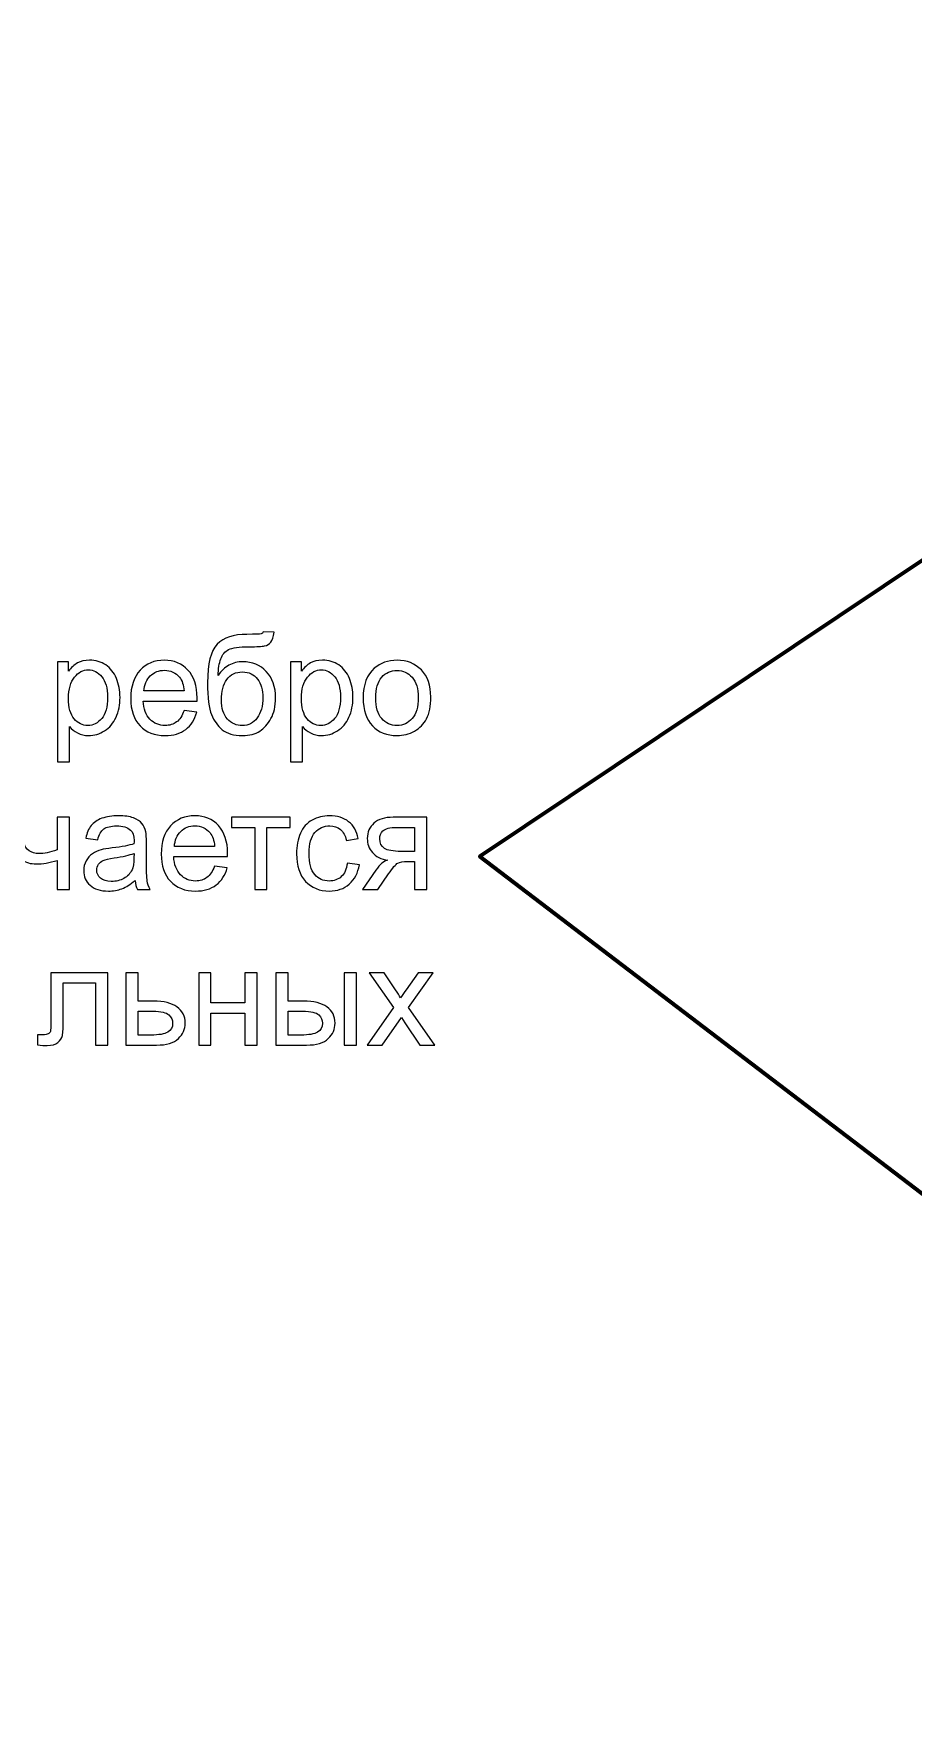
# Model space of a CAD drawing. Header units: centimetres. Extents: x -343 to 358, y -257 to 272.
# Drawn here: x -263.6 to -236.5, y 164.9 to 216.8 of the extents above; entities that cross this region are included whole.
import ezdxf

# ---------------------------------------------------------------- set-up
doc = ezdxf.new("R2010")
doc.units = ezdxf.units.CM
doc.header["$MEASUREMENT"] = 0
doc.layers.add('layer 1', color=7, linetype='Continuous')

msp = doc.modelspace()

# ---------------------------------------------------------------- linework, layer by layer
at = {"layer": 'layer 1', "color": 253, "lineweight": 20}
msp.add_open_spline([(-336.15246, 268.74795), (-336.15246, 268.74795), (-58.05242, 268.74795), (-58.05242, 268.74795), (-58.05242, 268.74795), (-54.20242, 268.74795), (-51.05242, 265.59795), (-51.05242, 261.74795), (-51.05242, 261.74795), (-51.05242, 261.74795), (-51.05242, 74.24125), (-51.05242, 74.24125), (-51.05242, 74.24125), (-51.05242, 70.39125), (-54.20242, 67.24125), (-58.05242, 67.24125), (-58.05242, 67.24125), (-58.05242, 67.24125), (-336.15246, 67.24125), (-336.15246, 67.24125), (-336.15246, 67.24125), (-340.00246, 67.24125), (-343.15246, 70.39125), (-343.15246, 74.24125), (-343.15246, 74.24125), (-343.15246, 74.24125), (-343.15246, 261.74795), (-343.15246, 261.74795), (-343.15246, 261.74795), (-343.15246, 265.59795), (-340.00246, 268.74795), (-336.15246, 268.74795)], degree=3, knots=[0, 0, 0, 0, 0.11111111, 0.11111111, 0.11111111, 0.11111111, 0.22222222, 0.22222222, 0.22222222, 0.22222222, 0.33333333, 0.33333333, 0.33333333, 0.33333333, 0.44444444, 0.44444444, 0.44444444, 0.44444444, 0.55555556, 0.55555556, 0.55555556, 0.55555556, 0.66666667, 0.66666667, 0.66666667, 0.66666667, 0.77777778, 0.77777778, 0.77777778, 0.77777778, 1, 1, 1, 1], dxfattribs=at)
at = {"layer": 'layer 1', "color": 253, "lineweight": 211}
msp.add_open_spline([(-231.86807, 203.51359), (-231.86807, 203.51359), (-249.84451, 191.48484), (-249.84451, 191.48484), (-249.84451, 191.48484), (-249.84451, 191.48484), (-217.61108, 166.92653), (-217.61108, 166.92653)], degree=3, knots=[0, 0, 0, 0, 0.33333333, 0.33333333, 0.33333333, 0.33333333, 1, 1, 1, 1], dxfattribs=at)
at = {"layer": 'layer 1', "color": 242}
for points, knots in [([(-256.51938, 198.4025), (-256.51938, 198.4025), (-256.18491, 198.39821), (-256.18491, 198.39821), (-256.18491, 198.39821), (-256.19992, 198.24885), (-256.23351, 198.1445), (-256.28425, 198.0859), (-256.28425, 198.0859), (-256.335, 198.0273), (-256.40003, 197.99013), (-256.48008, 197.97298), (-256.48008, 197.97298), (-256.56012, 197.95654), (-256.71735, 197.94797), (-256.95105, 197.94797), (-256.95105, 197.94797), (-257.26122, 197.94797), (-257.47277, 197.91795), (-257.58569, 197.85792), (-257.58569, 197.85792), (-257.69789, 197.79788), (-257.77936, 197.70212), (-257.82868, 197.57062), (-257.82868, 197.57062), (-257.87799, 197.4384), (-257.90515, 197.26902), (-257.91086, 197.06105), (-257.91086, 197.06105), (-257.81581, 197.20255), (-257.70504, 197.30833), (-257.57782, 197.37908), (-257.57782, 197.37908), (-257.45133, 197.44983), (-257.30767, 197.48485), (-257.14902, 197.48485), (-257.14902, 197.48485), (-256.85743, 197.48485), (-256.61586, 197.3848), (-256.42433, 197.18469), (-256.42433, 197.18469), (-256.23351, 196.98458), (-256.13774, 196.71371), (-256.13774, 196.37138), (-256.13774, 196.37138), (-256.13774, 196.11195), (-256.18563, 195.89898), (-256.28211, 195.73317), (-256.28211, 195.73317), (-256.37859, 195.56737), (-256.49294, 195.43872), (-256.62516, 195.34796), (-256.62516, 195.34796), (-256.75666, 195.2572), (-256.93676, 195.21217), (-257.16402, 195.21217), (-257.16402, 195.21217), (-257.42846, 195.21217), (-257.63357, 195.2722), (-257.78008, 195.39299), (-257.78008, 195.39299), (-257.92659, 195.51377), (-258.03879, 195.66814), (-258.11741, 195.8561), (-258.11741, 195.8561), (-258.19531, 196.04406), (-258.23461, 196.3721), (-258.23461, 196.83878), (-258.23461, 196.83878), (-258.23461, 197.42554), (-258.13527, 197.82075), (-257.93731, 198.02444), (-257.93731, 198.02444), (-257.73934, 198.22812), (-257.43417, 198.32961), (-257.02252, 198.32961), (-257.02252, 198.32961), (-256.76595, 198.32961), (-256.62087, 198.33389), (-256.58585, 198.34247), (-256.58585, 198.34247), (-256.55154, 198.35105), (-256.52939, 198.37106), (-256.51938, 198.4025)], [0, 0, 0, 0, 0.04545455, 0.04545455, 0.04545455, 0.04545455, 0.09090909, 0.09090909, 0.09090909, 0.09090909, 0.13636364, 0.13636364, 0.13636364, 0.13636364, 0.18181818, 0.18181818, 0.18181818, 0.18181818, 0.22727273, 0.22727273, 0.22727273, 0.22727273, 0.27272727, 0.27272727, 0.27272727, 0.27272727, 0.31818182, 0.31818182, 0.31818182, 0.31818182, 0.36363636, 0.36363636, 0.36363636, 0.36363636, 0.40909091, 0.40909091, 0.40909091, 0.40909091, 0.45454545, 0.45454545, 0.45454545, 0.45454545, 0.5, 0.5, 0.5, 0.5, 0.54545455, 0.54545455, 0.54545455, 0.54545455, 0.59090909, 0.59090909, 0.59090909, 0.59090909, 0.63636364, 0.63636364, 0.63636364, 0.63636364, 0.68181818, 0.68181818, 0.68181818, 0.68181818, 0.72727273, 0.72727273, 0.72727273, 0.72727273, 0.77272727, 0.77272727, 0.77272727, 0.77272727, 0.81818182, 0.81818182, 0.81818182, 0.81818182, 0.86363636, 0.86363636, 0.86363636, 0.86363636, 0.90909091, 0.90909091, 0.90909091, 0.90909091, 1, 1, 1, 1]), ([(-262.86218, 194.40601), (-262.86218, 194.40601), (-262.86218, 197.48485), (-262.86218, 197.48485), (-262.86218, 197.48485), (-262.86218, 197.48485), (-262.51913, 197.48485), (-262.51913, 197.48485), (-262.51913, 197.48485), (-262.51913, 197.48485), (-262.51913, 197.19255), (-262.51913, 197.19255), (-262.51913, 197.19255), (-262.43837, 197.30547), (-262.34689, 197.39052), (-262.24469, 197.44698), (-262.24469, 197.44698), (-262.14321, 197.50344), (-262.01957, 197.53202), (-261.87449, 197.53202), (-261.87449, 197.53202), (-261.68438, 197.53202), (-261.51715, 197.48342), (-261.37207, 197.38551), (-261.37207, 197.38551), (-261.22699, 197.28832), (-261.11764, 197.15038), (-261.04332, 196.97314), (-261.04332, 196.97314), (-260.9697, 196.79519), (-260.93254, 196.60079), (-260.93254, 196.38853), (-260.93254, 196.38853), (-260.93254, 196.16198), (-260.97328, 195.95758), (-261.05475, 195.77534), (-261.05475, 195.77534), (-261.13622, 195.59381), (-261.25486, 195.45445), (-261.41066, 195.35725), (-261.41066, 195.35725), (-261.56575, 195.26077), (-261.72941, 195.21217), (-261.90093, 195.21217), (-261.90093, 195.21217), (-262.02672, 195.21217), (-262.13964, 195.23861), (-262.23898, 195.2915), (-262.23898, 195.2915), (-262.33903, 195.34439), (-262.4205, 195.41085), (-262.48483, 195.49161), (-262.48483, 195.49161), (-262.48483, 195.49161), (-262.48483, 194.40601), (-262.48483, 194.40601), (-262.48483, 194.40601), (-262.48483, 194.40601), (-262.86218, 194.40601), (-262.86218, 194.40601)], [0, 0, 0, 0, 0.0625, 0.0625, 0.0625, 0.0625, 0.125, 0.125, 0.125, 0.125, 0.1875, 0.1875, 0.1875, 0.1875, 0.25, 0.25, 0.25, 0.25, 0.3125, 0.3125, 0.3125, 0.3125, 0.375, 0.375, 0.375, 0.375, 0.4375, 0.4375, 0.4375, 0.4375, 0.5, 0.5, 0.5, 0.5, 0.5625, 0.5625, 0.5625, 0.5625, 0.625, 0.625, 0.625, 0.625, 0.6875, 0.6875, 0.6875, 0.6875, 0.75, 0.75, 0.75, 0.75, 0.8125, 0.8125, 0.8125, 0.8125, 0.875, 0.875, 0.875, 0.875, 1, 1, 1, 1]), ([(-258.95931, 195.97974), (-258.95931, 195.97974), (-258.56909, 195.92828), (-258.56909, 195.92828), (-258.56909, 195.92828), (-258.62984, 195.70173), (-258.74347, 195.5252), (-258.90928, 195.40013), (-258.90928, 195.40013), (-259.07508, 195.27506), (-259.28663, 195.21217), (-259.54463, 195.21217), (-259.54463, 195.21217), (-259.86909, 195.21217), (-260.12638, 195.31223), (-260.31648, 195.51234), (-260.31648, 195.51234), (-260.50659, 195.71173), (-260.60164, 195.9926), (-260.60164, 196.35352), (-260.60164, 196.35352), (-260.60164, 196.72658), (-260.50587, 197.01674), (-260.31362, 197.22257), (-260.31362, 197.22257), (-260.12138, 197.42911), (-259.87195, 197.53202), (-259.56536, 197.53202), (-259.56536, 197.53202), (-259.26876, 197.53202), (-259.02649, 197.43125), (-258.83853, 197.229), (-258.83853, 197.229), (-258.65056, 197.02674), (-258.55623, 196.7423), (-258.55623, 196.37567), (-258.55623, 196.37567), (-258.55623, 196.35352), (-258.55694, 196.31993), (-258.55837, 196.27561), (-258.55837, 196.27561), (-258.55837, 196.27561), (-260.21571, 196.27561), (-260.21571, 196.27561), (-260.21571, 196.27561), (-260.20142, 196.03191), (-260.13281, 195.84466), (-260.00846, 195.71531), (-260.00846, 195.71531), (-259.88482, 195.58595), (-259.72973, 195.52091), (-259.54463, 195.52091), (-259.54463, 195.52091), (-259.4067, 195.52091), (-259.28877, 195.55736), (-259.19158, 195.63026), (-259.19158, 195.63026), (-259.09367, 195.70316), (-259.01648, 195.81965), (-258.95931, 195.97974)], [0, 0, 0, 0, 0.0625, 0.0625, 0.0625, 0.0625, 0.125, 0.125, 0.125, 0.125, 0.1875, 0.1875, 0.1875, 0.1875, 0.25, 0.25, 0.25, 0.25, 0.3125, 0.3125, 0.3125, 0.3125, 0.375, 0.375, 0.375, 0.375, 0.4375, 0.4375, 0.4375, 0.4375, 0.5, 0.5, 0.5, 0.5, 0.5625, 0.5625, 0.5625, 0.5625, 0.625, 0.625, 0.625, 0.625, 0.6875, 0.6875, 0.6875, 0.6875, 0.75, 0.75, 0.75, 0.75, 0.8125, 0.8125, 0.8125, 0.8125, 0.875, 0.875, 0.875, 0.875, 1, 1, 1, 1]), ([(-255.68392, 194.40601), (-255.68392, 194.40601), (-255.68392, 197.48485), (-255.68392, 197.48485), (-255.68392, 197.48485), (-255.68392, 197.48485), (-255.34087, 197.48485), (-255.34087, 197.48485), (-255.34087, 197.48485), (-255.34087, 197.48485), (-255.34087, 197.19255), (-255.34087, 197.19255), (-255.34087, 197.19255), (-255.26011, 197.30547), (-255.16863, 197.39052), (-255.06643, 197.44698), (-255.06643, 197.44698), (-254.96495, 197.50344), (-254.84131, 197.53202), (-254.69623, 197.53202), (-254.69623, 197.53202), (-254.50612, 197.53202), (-254.33889, 197.48342), (-254.19381, 197.38551), (-254.19381, 197.38551), (-254.04873, 197.28832), (-253.93938, 197.15038), (-253.86506, 196.97314), (-253.86506, 196.97314), (-253.79144, 196.79519), (-253.75428, 196.60079), (-253.75428, 196.38853), (-253.75428, 196.38853), (-253.75428, 196.16198), (-253.79502, 195.95758), (-253.87649, 195.77534), (-253.87649, 195.77534), (-253.95796, 195.59381), (-254.0766, 195.45445), (-254.2324, 195.35725), (-254.2324, 195.35725), (-254.38749, 195.26077), (-254.55115, 195.21217), (-254.72267, 195.21217), (-254.72267, 195.21217), (-254.84846, 195.21217), (-254.96138, 195.23861), (-255.06072, 195.2915), (-255.06072, 195.2915), (-255.16077, 195.34439), (-255.24224, 195.41085), (-255.30657, 195.49161), (-255.30657, 195.49161), (-255.30657, 195.49161), (-255.30657, 194.40601), (-255.30657, 194.40601), (-255.30657, 194.40601), (-255.30657, 194.40601), (-255.68392, 194.40601), (-255.68392, 194.40601)], [0, 0, 0, 0, 0.0625, 0.0625, 0.0625, 0.0625, 0.125, 0.125, 0.125, 0.125, 0.1875, 0.1875, 0.1875, 0.1875, 0.25, 0.25, 0.25, 0.25, 0.3125, 0.3125, 0.3125, 0.3125, 0.375, 0.375, 0.375, 0.375, 0.4375, 0.4375, 0.4375, 0.4375, 0.5, 0.5, 0.5, 0.5, 0.5625, 0.5625, 0.5625, 0.5625, 0.625, 0.625, 0.625, 0.625, 0.6875, 0.6875, 0.6875, 0.6875, 0.75, 0.75, 0.75, 0.75, 0.8125, 0.8125, 0.8125, 0.8125, 0.875, 0.875, 0.875, 0.875, 1, 1, 1, 1]), ([(-253.44053, 196.3721), (-253.44053, 196.78304), (-253.32618, 197.08749), (-253.09677, 197.28546), (-253.09677, 197.28546), (-252.90595, 197.44983), (-252.67225, 197.53202), (-252.3971, 197.53202), (-252.3971, 197.53202), (-252.09193, 197.53202), (-251.84179, 197.43197), (-251.6474, 197.23186), (-251.6474, 197.23186), (-251.45372, 197.03246), (-251.35653, 196.75588), (-251.35653, 196.40354), (-251.35653, 196.40354), (-251.35653, 196.11767), (-251.39941, 195.89326), (-251.48517, 195.7296), (-251.48517, 195.7296), (-251.57093, 195.56594), (-251.696, 195.43872), (-251.86038, 195.34796), (-251.86038, 195.34796), (-252.02404, 195.2572), (-252.20342, 195.21217), (-252.3971, 195.21217), (-252.3971, 195.21217), (-252.7087, 195.21217), (-252.96027, 195.31151), (-253.15252, 195.51091), (-253.15252, 195.51091), (-253.34477, 195.7103), (-253.44053, 195.9976), (-253.44053, 196.3721)], [0, 0, 0, 0, 0.1, 0.1, 0.1, 0.1, 0.2, 0.2, 0.2, 0.2, 0.3, 0.3, 0.3, 0.3, 0.4, 0.4, 0.4, 0.4, 0.5, 0.5, 0.5, 0.5, 0.6, 0.6, 0.6, 0.6, 0.7, 0.7, 0.7, 0.7, 0.8, 0.8, 0.8, 0.8, 1, 1, 1, 1]), ([(-262.51913, 196.35852), (-262.51913, 196.07336), (-262.46124, 195.86253), (-262.34618, 195.72603), (-262.34618, 195.72603), (-262.2304, 195.58952), (-262.09032, 195.52091), (-261.92595, 195.52091), (-261.92595, 195.52091), (-261.75871, 195.52091), (-261.61577, 195.59167), (-261.49714, 195.73317), (-261.49714, 195.73317), (-261.37779, 195.87468), (-261.31847, 196.09337), (-261.31847, 196.38996), (-261.31847, 196.38996), (-261.31847, 196.67298), (-261.37636, 196.88452), (-261.49285, 197.02531), (-261.49285, 197.02531), (-261.60934, 197.16611), (-261.74799, 197.23614), (-261.90951, 197.23614), (-261.90951, 197.23614), (-262.0696, 197.23614), (-262.2111, 197.1611), (-262.33403, 197.01174), (-262.33403, 197.01174), (-262.45767, 196.86165), (-262.51913, 196.64439), (-262.51913, 196.35852)], [0, 0, 0, 0, 0.11111111, 0.11111111, 0.11111111, 0.11111111, 0.22222222, 0.22222222, 0.22222222, 0.22222222, 0.33333333, 0.33333333, 0.33333333, 0.33333333, 0.44444444, 0.44444444, 0.44444444, 0.44444444, 0.55555556, 0.55555556, 0.55555556, 0.55555556, 0.66666667, 0.66666667, 0.66666667, 0.66666667, 0.77777778, 0.77777778, 0.77777778, 0.77777778, 1, 1, 1, 1]), ([(-260.19427, 196.58436), (-260.19427, 196.58436), (-258.95502, 196.58436), (-258.95502, 196.58436), (-258.95502, 196.58436), (-258.97146, 196.7716), (-259.01934, 196.91168), (-259.09724, 197.0053), (-259.09724, 197.0053), (-259.21659, 197.15038), (-259.37239, 197.22328), (-259.56321, 197.22328), (-259.56321, 197.22328), (-259.73616, 197.22328), (-259.88124, 197.16539), (-259.99917, 197.04961), (-259.99917, 197.04961), (-260.11637, 196.93384), (-260.18141, 196.77875), (-260.19427, 196.58436)], [0, 0, 0, 0, 0.16666667, 0.16666667, 0.16666667, 0.16666667, 0.33333333, 0.33333333, 0.33333333, 0.33333333, 0.5, 0.5, 0.5, 0.5, 0.66666667, 0.66666667, 0.66666667, 0.66666667, 1, 1, 1, 1]), ([(-256.53225, 196.3821), (-256.53225, 196.61294), (-256.58728, 196.80233), (-256.69662, 196.95027), (-256.69662, 196.95027), (-256.80597, 197.09821), (-256.96034, 197.17182), (-257.15974, 197.17182), (-257.15974, 197.17182), (-257.36771, 197.17182), (-257.5278, 197.09392), (-257.64072, 196.93741), (-257.64072, 196.93741), (-257.75363, 196.78161), (-257.81009, 196.57364), (-257.81009, 196.31278), (-257.81009, 196.31278), (-257.81009, 196.05549), (-257.74792, 195.85824), (-257.62285, 195.72174), (-257.62285, 195.72174), (-257.49849, 195.58523), (-257.34412, 195.51662), (-257.16188, 195.51662), (-257.16188, 195.51662), (-256.97463, 195.51662), (-256.82312, 195.59595), (-256.70663, 195.7539), (-256.70663, 195.7539), (-256.59014, 195.91184), (-256.53225, 196.12124), (-256.53225, 196.3821)], [0, 0, 0, 0, 0.11111111, 0.11111111, 0.11111111, 0.11111111, 0.22222222, 0.22222222, 0.22222222, 0.22222222, 0.33333333, 0.33333333, 0.33333333, 0.33333333, 0.44444444, 0.44444444, 0.44444444, 0.44444444, 0.55555556, 0.55555556, 0.55555556, 0.55555556, 0.66666667, 0.66666667, 0.66666667, 0.66666667, 0.77777778, 0.77777778, 0.77777778, 0.77777778, 1, 1, 1, 1]), ([(-255.34087, 196.35852), (-255.34087, 196.07336), (-255.28298, 195.86253), (-255.16792, 195.72603), (-255.16792, 195.72603), (-255.05214, 195.58952), (-254.91206, 195.52091), (-254.74769, 195.52091), (-254.74769, 195.52091), (-254.58045, 195.52091), (-254.43751, 195.59167), (-254.31888, 195.73317), (-254.31888, 195.73317), (-254.19953, 195.87468), (-254.14021, 196.09337), (-254.14021, 196.38996), (-254.14021, 196.38996), (-254.14021, 196.67298), (-254.1981, 196.88452), (-254.31459, 197.02531), (-254.31459, 197.02531), (-254.43108, 197.16611), (-254.56973, 197.23614), (-254.73125, 197.23614), (-254.73125, 197.23614), (-254.89134, 197.23614), (-255.03284, 197.1611), (-255.15577, 197.01174), (-255.15577, 197.01174), (-255.27941, 196.86165), (-255.34087, 196.64439), (-255.34087, 196.35852)], [0, 0, 0, 0, 0.11111111, 0.11111111, 0.11111111, 0.11111111, 0.22222222, 0.22222222, 0.22222222, 0.22222222, 0.33333333, 0.33333333, 0.33333333, 0.33333333, 0.44444444, 0.44444444, 0.44444444, 0.44444444, 0.55555556, 0.55555556, 0.55555556, 0.55555556, 0.66666667, 0.66666667, 0.66666667, 0.66666667, 0.77777778, 0.77777778, 0.77777778, 0.77777778, 1, 1, 1, 1]), ([(-253.05461, 196.37138), (-253.05461, 196.08694), (-252.99243, 195.87396), (-252.86807, 195.73317), (-252.86807, 195.73317), (-252.74301, 195.59167), (-252.58649, 195.52091), (-252.3971, 195.52091), (-252.3971, 195.52091), (-252.20985, 195.52091), (-252.05405, 195.59167), (-251.92899, 195.73389), (-251.92899, 195.73389), (-251.80463, 195.87611), (-251.74245, 196.09266), (-251.74245, 196.38353), (-251.74245, 196.38353), (-251.74245, 196.65797), (-251.80535, 196.86594), (-251.93041, 197.00673), (-251.93041, 197.00673), (-252.05548, 197.14824), (-252.21128, 197.21899), (-252.3971, 197.21899), (-252.3971, 197.21899), (-252.58649, 197.21899), (-252.74301, 197.14895), (-252.86807, 197.00816), (-252.86807, 197.00816), (-252.99243, 196.86737), (-253.05461, 196.65511), (-253.05461, 196.37138)], [0, 0, 0, 0, 0.11111111, 0.11111111, 0.11111111, 0.11111111, 0.22222222, 0.22222222, 0.22222222, 0.22222222, 0.33333333, 0.33333333, 0.33333333, 0.33333333, 0.44444444, 0.44444444, 0.44444444, 0.44444444, 0.55555556, 0.55555556, 0.55555556, 0.55555556, 0.66666667, 0.66666667, 0.66666667, 0.66666667, 0.77777778, 0.77777778, 0.77777778, 0.77777778, 1, 1, 1, 1]), ([(-264.29939, 192.69435), (-264.29939, 192.69435), (-263.92204, 192.69435), (-263.92204, 192.69435), (-263.92204, 192.69435), (-263.92204, 192.69435), (-263.92204, 192.27412), (-263.92204, 192.27412), (-263.92204, 192.27412), (-263.92204, 192.09259), (-263.91132, 191.96109), (-263.88917, 191.87962), (-263.88917, 191.87962), (-263.86773, 191.79814), (-263.81555, 191.72668), (-263.73265, 191.66593), (-263.73265, 191.66593), (-263.65046, 191.60518), (-263.54684, 191.57516), (-263.42177, 191.57516), (-263.42177, 191.57516), (-263.27883, 191.57516), (-263.09444, 191.61304), (-262.86717, 191.68808), (-262.86717, 191.68808), (-262.86717, 191.68808), (-262.86717, 192.69435), (-262.86717, 192.69435), (-262.86717, 192.69435), (-262.86717, 192.69435), (-262.48982, 192.69435), (-262.48982, 192.69435), (-262.48982, 192.69435), (-262.48982, 192.69435), (-262.48982, 190.46884), (-262.48982, 190.46884), (-262.48982, 190.46884), (-262.48982, 190.46884), (-262.86717, 190.46884), (-262.86717, 190.46884), (-262.86717, 190.46884), (-262.86717, 190.46884), (-262.86717, 191.36719), (-262.86717, 191.36719), (-262.86717, 191.36719), (-263.09945, 191.2943), (-263.31671, 191.25785), (-263.51825, 191.25785), (-263.51825, 191.25785), (-263.68763, 191.25785), (-263.837, 191.30073), (-263.96635, 191.38649), (-263.96635, 191.38649), (-264.09571, 191.47225), (-264.18362, 191.57731), (-264.23007, 191.70166), (-264.23007, 191.70166), (-264.27652, 191.82602), (-264.29939, 191.96252), (-264.29939, 192.11189), (-264.29939, 192.11189), (-264.29939, 192.11189), (-264.29939, 192.69435), (-264.29939, 192.69435)], [0, 0, 0, 0, 0.05882353, 0.05882353, 0.05882353, 0.05882353, 0.11764706, 0.11764706, 0.11764706, 0.11764706, 0.17647059, 0.17647059, 0.17647059, 0.17647059, 0.23529412, 0.23529412, 0.23529412, 0.23529412, 0.29411765, 0.29411765, 0.29411765, 0.29411765, 0.35294118, 0.35294118, 0.35294118, 0.35294118, 0.41176471, 0.41176471, 0.41176471, 0.41176471, 0.47058824, 0.47058824, 0.47058824, 0.47058824, 0.52941176, 0.52941176, 0.52941176, 0.52941176, 0.58823529, 0.58823529, 0.58823529, 0.58823529, 0.64705882, 0.64705882, 0.64705882, 0.64705882, 0.70588235, 0.70588235, 0.70588235, 0.70588235, 0.76470588, 0.76470588, 0.76470588, 0.76470588, 0.82352941, 0.82352941, 0.82352941, 0.82352941, 0.88235294, 0.88235294, 0.88235294, 0.88235294, 1, 1, 1, 1]), ([(-260.47014, 190.74757), (-260.61021, 190.62821), (-260.74529, 190.5446), (-260.87465, 190.49528), (-260.87465, 190.49528), (-261.004, 190.44597), (-261.14265, 190.42167), (-261.2913, 190.42167), (-261.2913, 190.42167), (-261.53573, 190.42167), (-261.72369, 190.48099), (-261.85519, 190.60034), (-261.85519, 190.60034), (-261.98669, 190.71898), (-262.05244, 190.8712), (-262.05244, 191.05631), (-262.05244, 191.05631), (-262.05244, 191.16494), (-262.02743, 191.26428), (-261.97811, 191.35433), (-261.97811, 191.35433), (-261.92808, 191.44438), (-261.86305, 191.51585), (-261.783, 191.57016), (-261.783, 191.57016), (-261.70225, 191.62448), (-261.6122, 191.66593), (-261.51143, 191.6938), (-261.51143, 191.6938), (-261.4371, 191.7131), (-261.32489, 191.73168), (-261.17553, 191.75026), (-261.17553, 191.75026), (-260.87107, 191.786), (-260.64595, 191.82959), (-260.5023, 191.87962), (-260.5023, 191.87962), (-260.50087, 191.93108), (-260.50015, 191.96395), (-260.50015, 191.97753), (-260.50015, 191.97753), (-260.50015, 192.13047), (-260.53589, 192.23839), (-260.60736, 192.30128), (-260.60736, 192.30128), (-260.70384, 192.38633), (-260.84749, 192.42849), (-261.03759, 192.42849), (-261.03759, 192.42849), (-261.21555, 192.42849), (-261.34705, 192.39705), (-261.43138, 192.33487), (-261.43138, 192.33487), (-261.51643, 192.27269), (-261.57861, 192.16263), (-261.61934, 192.00397), (-261.61934, 192.00397), (-261.61934, 192.00397), (-261.98812, 192.05543), (-261.98812, 192.05543), (-261.98812, 192.05543), (-261.95453, 192.21337), (-261.8995, 192.3413), (-261.82231, 192.4385), (-261.82231, 192.4385), (-261.74513, 192.53569), (-261.63364, 192.61002), (-261.48784, 192.66291), (-261.48784, 192.66291), (-261.34276, 192.71508), (-261.17338, 192.74152), (-260.98185, 192.74152), (-260.98185, 192.74152), (-260.79174, 192.74152), (-260.63666, 192.71937), (-260.51731, 192.67434), (-260.51731, 192.67434), (-260.39867, 192.62932), (-260.31076, 192.57357), (-260.25502, 192.50568), (-260.25502, 192.50568), (-260.19927, 192.43778), (-260.15997, 192.35202), (-260.1371, 192.24839), (-260.1371, 192.24839), (-260.12495, 192.18407), (-260.11852, 192.06829), (-260.11852, 191.90177), (-260.11852, 191.90177), (-260.11852, 191.90177), (-260.11852, 191.4015), (-260.11852, 191.4015), (-260.11852, 191.4015), (-260.11852, 191.05202), (-260.11065, 190.83118), (-260.09493, 190.73756), (-260.09493, 190.73756), (-260.07992, 190.64394), (-260.04848, 190.5546), (-260.00274, 190.46884), (-260.00274, 190.46884), (-260.00274, 190.46884), (-260.39724, 190.46884), (-260.39724, 190.46884), (-260.39724, 190.46884), (-260.43512, 190.54817), (-260.45942, 190.64108), (-260.47014, 190.74757)], [0, 0, 0, 0, 0.03571429, 0.03571429, 0.03571429, 0.03571429, 0.07142857, 0.07142857, 0.07142857, 0.07142857, 0.10714286, 0.10714286, 0.10714286, 0.10714286, 0.14285714, 0.14285714, 0.14285714, 0.14285714, 0.17857143, 0.17857143, 0.17857143, 0.17857143, 0.21428571, 0.21428571, 0.21428571, 0.21428571, 0.25, 0.25, 0.25, 0.25, 0.28571429, 0.28571429, 0.28571429, 0.28571429, 0.32142857, 0.32142857, 0.32142857, 0.32142857, 0.35714286, 0.35714286, 0.35714286, 0.35714286, 0.39285714, 0.39285714, 0.39285714, 0.39285714, 0.42857143, 0.42857143, 0.42857143, 0.42857143, 0.46428571, 0.46428571, 0.46428571, 0.46428571, 0.5, 0.5, 0.5, 0.5, 0.53571429, 0.53571429, 0.53571429, 0.53571429, 0.57142857, 0.57142857, 0.57142857, 0.57142857, 0.60714286, 0.60714286, 0.60714286, 0.60714286, 0.64285714, 0.64285714, 0.64285714, 0.64285714, 0.67857143, 0.67857143, 0.67857143, 0.67857143, 0.71428571, 0.71428571, 0.71428571, 0.71428571, 0.75, 0.75, 0.75, 0.75, 0.78571429, 0.78571429, 0.78571429, 0.78571429, 0.82142857, 0.82142857, 0.82142857, 0.82142857, 0.85714286, 0.85714286, 0.85714286, 0.85714286, 0.89285714, 0.89285714, 0.89285714, 0.89285714, 0.92857143, 0.92857143, 0.92857143, 0.92857143, 1, 1, 1, 1]), ([(-258.02093, 191.18924), (-258.02093, 191.18924), (-257.63071, 191.13778), (-257.63071, 191.13778), (-257.63071, 191.13778), (-257.69146, 190.91123), (-257.80509, 190.7347), (-257.9709, 190.60963), (-257.9709, 190.60963), (-258.1367, 190.48456), (-258.34825, 190.42167), (-258.60625, 190.42167), (-258.60625, 190.42167), (-258.93071, 190.42167), (-259.188, 190.52173), (-259.3781, 190.72184), (-259.3781, 190.72184), (-259.56821, 190.92123), (-259.66326, 191.2021), (-259.66326, 191.56302), (-259.66326, 191.56302), (-259.66326, 191.93608), (-259.56749, 192.22624), (-259.37524, 192.43207), (-259.37524, 192.43207), (-259.183, 192.63861), (-258.93357, 192.74152), (-258.62698, 192.74152), (-258.62698, 192.74152), (-258.33038, 192.74152), (-258.08811, 192.64075), (-257.90015, 192.4385), (-257.90015, 192.4385), (-257.71218, 192.23624), (-257.61785, 191.9518), (-257.61785, 191.58517), (-257.61785, 191.58517), (-257.61785, 191.56302), (-257.61856, 191.52943), (-257.61999, 191.48511), (-257.61999, 191.48511), (-257.61999, 191.48511), (-259.27733, 191.48511), (-259.27733, 191.48511), (-259.27733, 191.48511), (-259.26304, 191.24141), (-259.19443, 191.05416), (-259.07008, 190.92481), (-259.07008, 190.92481), (-258.94644, 190.79545), (-258.79135, 190.73041), (-258.60625, 190.73041), (-258.60625, 190.73041), (-258.46832, 190.73041), (-258.35039, 190.76686), (-258.2532, 190.83976), (-258.2532, 190.83976), (-258.15529, 190.91266), (-258.0781, 191.02915), (-258.02093, 191.18924)], [0, 0, 0, 0, 0.0625, 0.0625, 0.0625, 0.0625, 0.125, 0.125, 0.125, 0.125, 0.1875, 0.1875, 0.1875, 0.1875, 0.25, 0.25, 0.25, 0.25, 0.3125, 0.3125, 0.3125, 0.3125, 0.375, 0.375, 0.375, 0.375, 0.4375, 0.4375, 0.4375, 0.4375, 0.5, 0.5, 0.5, 0.5, 0.5625, 0.5625, 0.5625, 0.5625, 0.625, 0.625, 0.625, 0.625, 0.6875, 0.6875, 0.6875, 0.6875, 0.75, 0.75, 0.75, 0.75, 0.8125, 0.8125, 0.8125, 0.8125, 0.875, 0.875, 0.875, 0.875, 1, 1, 1, 1]), ([(-257.49349, 192.69435), (-257.49349, 192.69435), (-255.69249, 192.69435), (-255.69249, 192.69435), (-255.69249, 192.69435), (-255.69249, 192.69435), (-255.69249, 192.38132), (-255.69249, 192.38132), (-255.69249, 192.38132), (-255.69249, 192.38132), (-256.40432, 192.38132), (-256.40432, 192.38132), (-256.40432, 192.38132), (-256.40432, 192.38132), (-256.40432, 190.46884), (-256.40432, 190.46884), (-256.40432, 190.46884), (-256.40432, 190.46884), (-256.78167, 190.46884), (-256.78167, 190.46884), (-256.78167, 190.46884), (-256.78167, 190.46884), (-256.78167, 192.38132), (-256.78167, 192.38132), (-256.78167, 192.38132), (-256.78167, 192.38132), (-257.49349, 192.38132), (-257.49349, 192.38132), (-257.49349, 192.38132), (-257.49349, 192.38132), (-257.49349, 192.69435), (-257.49349, 192.69435)], [0, 0, 0, 0, 0.11111111, 0.11111111, 0.11111111, 0.11111111, 0.22222222, 0.22222222, 0.22222222, 0.22222222, 0.33333333, 0.33333333, 0.33333333, 0.33333333, 0.44444444, 0.44444444, 0.44444444, 0.44444444, 0.55555556, 0.55555556, 0.55555556, 0.55555556, 0.66666667, 0.66666667, 0.66666667, 0.66666667, 0.77777778, 0.77777778, 0.77777778, 0.77777778, 1, 1, 1, 1]), ([(-253.92652, 191.28358), (-253.92652, 191.28358), (-253.55774, 191.23212), (-253.55774, 191.23212), (-253.55774, 191.23212), (-253.59848, 190.97841), (-253.70139, 190.78044), (-253.86791, 190.63679), (-253.86791, 190.63679), (-254.03443, 190.49314), (-254.23955, 190.42167), (-254.48182, 190.42167), (-254.48182, 190.42167), (-254.78556, 190.42167), (-255.02998, 190.52101), (-255.21437, 190.71969), (-255.21437, 190.71969), (-255.39947, 190.91837), (-255.49167, 191.20282), (-255.49167, 191.57302), (-255.49167, 191.57302), (-255.49167, 191.81315), (-255.45164, 192.02255), (-255.37232, 192.20265), (-255.37232, 192.20265), (-255.29299, 192.38204), (-255.1722, 192.51711), (-255.00926, 192.60645), (-255.00926, 192.60645), (-254.84703, 192.6965), (-254.6705, 192.74152), (-254.47897, 192.74152), (-254.47897, 192.74152), (-254.23812, 192.74152), (-254.04015, 192.68077), (-253.88721, 192.55856), (-253.88721, 192.55856), (-253.73355, 192.43635), (-253.63493, 192.26269), (-253.59205, 192.03828), (-253.59205, 192.03828), (-253.59205, 192.03828), (-253.95653, 191.98253), (-253.95653, 191.98253), (-253.95653, 191.98253), (-253.99155, 192.1319), (-254.05302, 192.24411), (-254.14235, 192.31986), (-254.14235, 192.31986), (-254.23097, 192.3949), (-254.33817, 192.43278), (-254.46396, 192.43278), (-254.46396, 192.43278), (-254.65406, 192.43278), (-254.80843, 192.36489), (-254.92778, 192.2291), (-254.92778, 192.2291), (-255.04642, 192.09259), (-255.10574, 191.87819), (-255.10574, 191.58374), (-255.10574, 191.58374), (-255.10574, 191.285), (-255.04857, 191.06846), (-254.93422, 190.93338), (-254.93422, 190.93338), (-254.81915, 190.79831), (-254.66978, 190.73041), (-254.48611, 190.73041), (-254.48611, 190.73041), (-254.33746, 190.73041), (-254.21382, 190.77544), (-254.11519, 190.8662), (-254.11519, 190.8662), (-254.01585, 190.95625), (-253.95296, 191.09561), (-253.92652, 191.28358)], [0, 0, 0, 0, 0.05, 0.05, 0.05, 0.05, 0.1, 0.1, 0.1, 0.1, 0.15, 0.15, 0.15, 0.15, 0.2, 0.2, 0.2, 0.2, 0.25, 0.25, 0.25, 0.25, 0.3, 0.3, 0.3, 0.3, 0.35, 0.35, 0.35, 0.35, 0.4, 0.4, 0.4, 0.4, 0.45, 0.45, 0.45, 0.45, 0.5, 0.5, 0.5, 0.5, 0.55, 0.55, 0.55, 0.55, 0.6, 0.6, 0.6, 0.6, 0.65, 0.65, 0.65, 0.65, 0.7, 0.7, 0.7, 0.7, 0.75, 0.75, 0.75, 0.75, 0.8, 0.8, 0.8, 0.8, 0.85, 0.85, 0.85, 0.85, 0.9, 0.9, 0.9, 0.9, 1, 1, 1, 1]), ([(-251.48231, 192.69435), (-251.48231, 192.69435), (-251.48231, 190.46884), (-251.48231, 190.46884), (-251.48231, 190.46884), (-251.48231, 190.46884), (-251.85966, 190.46884), (-251.85966, 190.46884), (-251.85966, 190.46884), (-251.85966, 190.46884), (-251.85966, 191.33503), (-251.85966, 191.33503), (-251.85966, 191.33503), (-251.85966, 191.33503), (-252.07693, 191.33503), (-252.07693, 191.33503), (-252.07693, 191.33503), (-252.20914, 191.33503), (-252.30777, 191.31788), (-252.3728, 191.28286), (-252.3728, 191.28286), (-252.43784, 191.24784), (-252.53289, 191.1385), (-252.65796, 190.95339), (-252.65796, 190.95339), (-252.65796, 190.95339), (-252.98957, 190.46884), (-252.98957, 190.46884), (-252.98957, 190.46884), (-252.98957, 190.46884), (-253.45697, 190.46884), (-253.45697, 190.46884), (-253.45697, 190.46884), (-253.45697, 190.46884), (-253.04961, 191.06631), (-253.04961, 191.06631), (-253.04961, 191.06631), (-252.92525, 191.24927), (-252.8009, 191.35218), (-252.67726, 191.37577), (-252.67726, 191.37577), (-252.89238, 191.40507), (-253.05246, 191.48297), (-253.15681, 191.60875), (-253.15681, 191.60875), (-253.26115, 191.73454), (-253.31332, 191.87962), (-253.31332, 192.04328), (-253.31332, 192.04328), (-253.31332, 192.23696), (-253.24543, 192.39347), (-253.10892, 192.51354), (-253.10892, 192.51354), (-252.97242, 192.63432), (-252.77445, 192.69435), (-252.51574, 192.69435), (-252.51574, 192.69435), (-252.51574, 192.69435), (-251.48231, 192.69435), (-251.48231, 192.69435)], [0, 0, 0, 0, 0.0625, 0.0625, 0.0625, 0.0625, 0.125, 0.125, 0.125, 0.125, 0.1875, 0.1875, 0.1875, 0.1875, 0.25, 0.25, 0.25, 0.25, 0.3125, 0.3125, 0.3125, 0.3125, 0.375, 0.375, 0.375, 0.375, 0.4375, 0.4375, 0.4375, 0.4375, 0.5, 0.5, 0.5, 0.5, 0.5625, 0.5625, 0.5625, 0.5625, 0.625, 0.625, 0.625, 0.625, 0.6875, 0.6875, 0.6875, 0.6875, 0.75, 0.75, 0.75, 0.75, 0.8125, 0.8125, 0.8125, 0.8125, 0.875, 0.875, 0.875, 0.875, 1, 1, 1, 1]), ([(-259.25589, 191.79386), (-259.25589, 191.79386), (-258.01664, 191.79386), (-258.01664, 191.79386), (-258.01664, 191.79386), (-258.03308, 191.9811), (-258.08096, 192.12118), (-258.15886, 192.2148), (-258.15886, 192.2148), (-258.27821, 192.35988), (-258.43401, 192.43278), (-258.62483, 192.43278), (-258.62483, 192.43278), (-258.79778, 192.43278), (-258.94286, 192.37489), (-259.06079, 192.25911), (-259.06079, 192.25911), (-259.17799, 192.14334), (-259.24303, 191.98825), (-259.25589, 191.79386)], [0, 0, 0, 0, 0.16666667, 0.16666667, 0.16666667, 0.16666667, 0.33333333, 0.33333333, 0.33333333, 0.33333333, 0.5, 0.5, 0.5, 0.5, 0.66666667, 0.66666667, 0.66666667, 0.66666667, 1, 1, 1, 1]), ([(-251.85966, 192.38132), (-251.85966, 192.38132), (-252.39567, 192.38132), (-252.39567, 192.38132), (-252.39567, 192.38132), (-252.62008, 192.38132), (-252.76516, 192.3463), (-252.8302, 192.27627), (-252.8302, 192.27627), (-252.89523, 192.20623), (-252.92739, 192.12404), (-252.92739, 192.03042), (-252.92739, 192.03042), (-252.92739, 191.89749), (-252.87951, 191.79957), (-252.78374, 191.7374), (-252.78374, 191.7374), (-252.68869, 191.67522), (-252.51931, 191.64377), (-252.27632, 191.64377), (-252.27632, 191.64377), (-252.27632, 191.64377), (-251.85966, 191.64377), (-251.85966, 191.64377), (-251.85966, 191.64377), (-251.85966, 191.64377), (-251.85966, 192.38132), (-251.85966, 192.38132)], [0, 0, 0, 0, 0.125, 0.125, 0.125, 0.125, 0.25, 0.25, 0.25, 0.25, 0.375, 0.375, 0.375, 0.375, 0.5, 0.5, 0.5, 0.5, 0.625, 0.625, 0.625, 0.625, 0.75, 0.75, 0.75, 0.75, 1, 1, 1, 1]), ([(-260.50015, 191.58374), (-260.63737, 191.528), (-260.8432, 191.48083), (-261.11764, 191.44223), (-261.11764, 191.44223), (-261.27344, 191.42008), (-261.3835, 191.39507), (-261.44782, 191.36719), (-261.44782, 191.36719), (-261.51214, 191.33932), (-261.56145, 191.29858), (-261.59647, 191.2457), (-261.59647, 191.2457), (-261.63149, 191.1921), (-261.64936, 191.13278), (-261.64936, 191.06703), (-261.64936, 191.06703), (-261.64936, 190.96769), (-261.61148, 190.88407), (-261.53501, 190.8176), (-261.53501, 190.8176), (-261.45854, 190.75114), (-261.34705, 190.71755), (-261.20054, 190.71755), (-261.20054, 190.71755), (-261.05546, 190.71755), (-260.9261, 190.74899), (-260.81247, 190.8126), (-260.81247, 190.8126), (-260.69955, 190.87549), (-260.61593, 190.96197), (-260.56305, 191.07132), (-260.56305, 191.07132), (-260.52231, 191.15636), (-260.5023, 191.28143), (-260.5023, 191.44652), (-260.5023, 191.44652), (-260.5023, 191.44652), (-260.50015, 191.58374), (-260.50015, 191.58374)], [0, 0, 0, 0, 0.09090909, 0.09090909, 0.09090909, 0.09090909, 0.18181818, 0.18181818, 0.18181818, 0.18181818, 0.27272727, 0.27272727, 0.27272727, 0.27272727, 0.36363636, 0.36363636, 0.36363636, 0.36363636, 0.45454545, 0.45454545, 0.45454545, 0.45454545, 0.54545455, 0.54545455, 0.54545455, 0.54545455, 0.63636364, 0.63636364, 0.63636364, 0.63636364, 0.72727273, 0.72727273, 0.72727273, 0.72727273, 0.81818182, 0.81818182, 0.81818182, 0.81818182, 1, 1, 1, 1]), ([(-263.06011, 187.90385), (-263.06011, 187.90385), (-261.30628, 187.90385), (-261.30628, 187.90385), (-261.30628, 187.90385), (-261.30628, 187.90385), (-261.30628, 185.68048), (-261.30628, 185.68048), (-261.30628, 185.68048), (-261.30628, 185.68048), (-261.68364, 185.68048), (-261.68364, 185.68048), (-261.68364, 185.68048), (-261.68364, 185.68048), (-261.68364, 187.59082), (-261.68364, 187.59082), (-261.68364, 187.59082), (-261.68364, 187.59082), (-262.68276, 187.59082), (-262.68276, 187.59082), (-262.68276, 187.59082), (-262.68276, 187.59082), (-262.68276, 186.48378), (-262.68276, 186.48378), (-262.68276, 186.48378), (-262.68276, 186.22578), (-262.69133, 186.05569), (-262.70777, 185.97279), (-262.70777, 185.97279), (-262.72492, 185.8906), (-262.77066, 185.81913), (-262.84571, 185.75767), (-262.84571, 185.75767), (-262.92146, 185.69621), (-263.03009, 185.66548), (-263.17231, 185.66548), (-263.17231, 185.66548), (-263.26022, 185.66548), (-263.3617, 185.67119), (-263.47605, 185.68191), (-263.47605, 185.68191), (-263.47605, 185.68191), (-263.47605, 185.99566), (-263.47605, 185.99566), (-263.47605, 185.99566), (-263.47605, 185.99566), (-263.31096, 185.99566), (-263.31096, 185.99566), (-263.31096, 185.99566), (-263.23306, 185.99566), (-263.17732, 186.00352), (-263.14373, 186.01996), (-263.14373, 186.01996), (-263.11014, 186.03568), (-263.08798, 186.06141), (-263.07655, 186.09643), (-263.07655, 186.09643), (-263.06583, 186.13145), (-263.06011, 186.24508), (-263.06011, 186.43733), (-263.06011, 186.43733), (-263.06011, 186.43733), (-263.06011, 187.90385), (-263.06011, 187.90385)], [0, 0, 0, 0, 0.05882353, 0.05882353, 0.05882353, 0.05882353, 0.11764706, 0.11764706, 0.11764706, 0.11764706, 0.17647059, 0.17647059, 0.17647059, 0.17647059, 0.23529412, 0.23529412, 0.23529412, 0.23529412, 0.29411765, 0.29411765, 0.29411765, 0.29411765, 0.35294118, 0.35294118, 0.35294118, 0.35294118, 0.41176471, 0.41176471, 0.41176471, 0.41176471, 0.47058824, 0.47058824, 0.47058824, 0.47058824, 0.52941176, 0.52941176, 0.52941176, 0.52941176, 0.58823529, 0.58823529, 0.58823529, 0.58823529, 0.64705882, 0.64705882, 0.64705882, 0.64705882, 0.70588235, 0.70588235, 0.70588235, 0.70588235, 0.76470588, 0.76470588, 0.76470588, 0.76470588, 0.82352941, 0.82352941, 0.82352941, 0.82352941, 0.88235294, 0.88235294, 0.88235294, 0.88235294, 1, 1, 1, 1]), ([(-260.75098, 187.90385), (-260.75098, 187.90385), (-260.37363, 187.90385), (-260.37363, 187.90385), (-260.37363, 187.90385), (-260.37363, 187.90385), (-260.37363, 187.03337), (-260.37363, 187.03337), (-260.37363, 187.03337), (-260.37363, 187.03337), (-259.89623, 187.03337), (-259.89623, 187.03337), (-259.89623, 187.03337), (-259.58463, 187.03337), (-259.34521, 186.97334), (-259.17654, 186.85256), (-259.17654, 186.85256), (-259.00859, 186.73178), (-258.92426, 186.56526), (-258.92426, 186.353), (-258.92426, 186.353), (-258.92426, 186.16718), (-258.9943, 186.00852), (-259.13509, 185.87631), (-259.13509, 185.87631), (-259.27517, 185.74409), (-259.49958, 185.67834), (-259.80832, 185.67834), (-259.80832, 185.67834), (-259.80832, 185.67834), (-260.75098, 185.67834), (-260.75098, 185.67834), (-260.75098, 185.67834), (-260.75098, 185.67834), (-260.75098, 187.90385), (-260.75098, 187.90385)], [0, 0, 0, 0, 0.1, 0.1, 0.1, 0.1, 0.2, 0.2, 0.2, 0.2, 0.3, 0.3, 0.3, 0.3, 0.4, 0.4, 0.4, 0.4, 0.5, 0.5, 0.5, 0.5, 0.6, 0.6, 0.6, 0.6, 0.7, 0.7, 0.7, 0.7, 0.8, 0.8, 0.8, 0.8, 1, 1, 1, 1]), ([(-258.50832, 187.90385), (-258.50832, 187.90385), (-258.13097, 187.90385), (-258.13097, 187.90385), (-258.13097, 187.90385), (-258.13097, 187.90385), (-258.13097, 186.97763), (-258.13097, 186.97763), (-258.13097, 186.97763), (-258.13097, 186.97763), (-257.08467, 186.97763), (-257.08467, 186.97763), (-257.08467, 186.97763), (-257.08467, 186.97763), (-257.08467, 187.90385), (-257.08467, 187.90385), (-257.08467, 187.90385), (-257.08467, 187.90385), (-256.70732, 187.90385), (-256.70732, 187.90385), (-256.70732, 187.90385), (-256.70732, 187.90385), (-256.70732, 185.67834), (-256.70732, 185.67834), (-256.70732, 185.67834), (-256.70732, 185.67834), (-257.08467, 185.67834), (-257.08467, 185.67834), (-257.08467, 185.67834), (-257.08467, 185.67834), (-257.08467, 186.6646), (-257.08467, 186.6646), (-257.08467, 186.6646), (-257.08467, 186.6646), (-258.13097, 186.6646), (-258.13097, 186.6646), (-258.13097, 186.6646), (-258.13097, 186.6646), (-258.13097, 185.67834), (-258.13097, 185.67834), (-258.13097, 185.67834), (-258.13097, 185.67834), (-258.50832, 185.67834), (-258.50832, 185.67834), (-258.50832, 185.67834), (-258.50832, 185.67834), (-258.50832, 187.90385), (-258.50832, 187.90385)], [0, 0, 0, 0, 0.07692308, 0.07692308, 0.07692308, 0.07692308, 0.15384615, 0.15384615, 0.15384615, 0.15384615, 0.23076923, 0.23076923, 0.23076923, 0.23076923, 0.30769231, 0.30769231, 0.30769231, 0.30769231, 0.38461538, 0.38461538, 0.38461538, 0.38461538, 0.46153846, 0.46153846, 0.46153846, 0.46153846, 0.53846154, 0.53846154, 0.53846154, 0.53846154, 0.61538462, 0.61538462, 0.61538462, 0.61538462, 0.69230769, 0.69230769, 0.69230769, 0.69230769, 0.76923077, 0.76923077, 0.76923077, 0.76923077, 0.84615385, 0.84615385, 0.84615385, 0.84615385, 1, 1, 1, 1]), ([(-256.12772, 187.90385), (-256.12772, 187.90385), (-255.75037, 187.90385), (-255.75037, 187.90385), (-255.75037, 187.90385), (-255.75037, 187.90385), (-255.75037, 187.03337), (-255.75037, 187.03337), (-255.75037, 187.03337), (-255.75037, 187.03337), (-255.27439, 187.03337), (-255.27439, 187.03337), (-255.27439, 187.03337), (-254.96351, 187.03337), (-254.72481, 186.97334), (-254.55686, 186.85256), (-254.55686, 186.85256), (-254.38891, 186.73178), (-254.30529, 186.56526), (-254.30529, 186.353), (-254.30529, 186.353), (-254.30529, 186.16718), (-254.37533, 186.00852), (-254.5154, 185.87631), (-254.5154, 185.87631), (-254.65548, 185.74409), (-254.87918, 185.67834), (-255.1872, 185.67834), (-255.1872, 185.67834), (-255.1872, 185.67834), (-256.12772, 185.67834), (-256.12772, 185.67834), (-256.12772, 185.67834), (-256.12772, 185.67834), (-256.12772, 187.90385), (-256.12772, 187.90385)], [0, 0, 0, 0, 0.1, 0.1, 0.1, 0.1, 0.2, 0.2, 0.2, 0.2, 0.3, 0.3, 0.3, 0.3, 0.4, 0.4, 0.4, 0.4, 0.5, 0.5, 0.5, 0.5, 0.6, 0.6, 0.6, 0.6, 0.7, 0.7, 0.7, 0.7, 0.8, 0.8, 0.8, 0.8, 1, 1, 1, 1]), ([(-254.02228, 187.90385), (-254.02228, 187.90385), (-253.64492, 187.90385), (-253.64492, 187.90385), (-253.64492, 187.90385), (-253.64492, 187.90385), (-253.64492, 185.67834), (-253.64492, 185.67834), (-253.64492, 185.67834), (-253.64492, 185.67834), (-254.02228, 185.67834), (-254.02228, 185.67834), (-254.02228, 185.67834), (-254.02228, 185.67834), (-254.02228, 187.90385), (-254.02228, 187.90385)], [0, 0, 0, 0, 0.2, 0.2, 0.2, 0.2, 0.4, 0.4, 0.4, 0.4, 0.6, 0.6, 0.6, 0.6, 1, 1, 1, 1]), ([(-253.31546, 185.67834), (-253.31546, 185.67834), (-252.50287, 186.83112), (-252.50287, 186.83112), (-252.50287, 186.83112), (-252.50287, 186.83112), (-253.25543, 187.90385), (-253.25543, 187.90385), (-253.25543, 187.90385), (-253.25543, 187.90385), (-252.7916, 187.90385), (-252.7916, 187.90385), (-252.7916, 187.90385), (-252.7916, 187.90385), (-252.43998, 187.37856), (-252.43998, 187.37856), (-252.43998, 187.37856), (-252.37494, 187.27994), (-252.32349, 187.19989), (-252.28704, 187.137), (-252.28704, 187.137), (-252.22343, 187.22634), (-252.16697, 187.3071), (-252.11623, 187.37928), (-252.11623, 187.37928), (-252.11623, 187.37928), (-251.74602, 187.90385), (-251.74602, 187.90385), (-251.74602, 187.90385), (-251.74602, 187.90385), (-251.28506, 187.90385), (-251.28506, 187.90385), (-251.28506, 187.90385), (-251.28506, 187.90385), (-252.0419, 186.83112), (-252.0419, 186.83112), (-252.0419, 186.83112), (-252.0419, 186.83112), (-251.23574, 185.67834), (-251.23574, 185.67834), (-251.23574, 185.67834), (-251.23574, 185.67834), (-251.69457, 185.67834), (-251.69457, 185.67834), (-251.69457, 185.67834), (-251.69457, 185.67834), (-252.15482, 186.36443), (-252.15482, 186.36443), (-252.15482, 186.36443), (-252.15482, 186.36443), (-252.25988, 186.52952), (-252.25988, 186.52952), (-252.25988, 186.52952), (-252.25988, 186.52952), (-252.85449, 185.67834), (-252.85449, 185.67834), (-252.85449, 185.67834), (-252.85449, 185.67834), (-253.31546, 185.67834), (-253.31546, 185.67834)], [0, 0, 0, 0, 0.0625, 0.0625, 0.0625, 0.0625, 0.125, 0.125, 0.125, 0.125, 0.1875, 0.1875, 0.1875, 0.1875, 0.25, 0.25, 0.25, 0.25, 0.3125, 0.3125, 0.3125, 0.3125, 0.375, 0.375, 0.375, 0.375, 0.4375, 0.4375, 0.4375, 0.4375, 0.5, 0.5, 0.5, 0.5, 0.5625, 0.5625, 0.5625, 0.5625, 0.625, 0.625, 0.625, 0.625, 0.6875, 0.6875, 0.6875, 0.6875, 0.75, 0.75, 0.75, 0.75, 0.8125, 0.8125, 0.8125, 0.8125, 0.875, 0.875, 0.875, 0.875, 1, 1, 1, 1]), ([(-260.37363, 185.98708), (-260.37363, 185.98708), (-259.97627, 185.98708), (-259.97627, 185.98708), (-259.97627, 185.98708), (-259.73685, 185.98708), (-259.56604, 186.01638), (-259.46384, 186.07499), (-259.46384, 186.07499), (-259.36164, 186.13359), (-259.31019, 186.22507), (-259.31019, 186.34942), (-259.31019, 186.34942), (-259.31019, 186.44591), (-259.34807, 186.53167), (-259.42382, 186.60742), (-259.42382, 186.60742), (-259.49958, 186.68247), (-259.66681, 186.72034), (-259.92624, 186.72034), (-259.92624, 186.72034), (-259.92624, 186.72034), (-260.37363, 186.72034), (-260.37363, 186.72034), (-260.37363, 186.72034), (-260.37363, 186.72034), (-260.37363, 185.98708), (-260.37363, 185.98708)], [0, 0, 0, 0, 0.125, 0.125, 0.125, 0.125, 0.25, 0.25, 0.25, 0.25, 0.375, 0.375, 0.375, 0.375, 0.5, 0.5, 0.5, 0.5, 0.625, 0.625, 0.625, 0.625, 0.75, 0.75, 0.75, 0.75, 1, 1, 1, 1]), ([(-255.75037, 185.98708), (-255.75037, 185.98708), (-255.35444, 185.98708), (-255.35444, 185.98708), (-255.35444, 185.98708), (-255.11645, 185.98708), (-254.94564, 186.01638), (-254.84416, 186.07499), (-254.84416, 186.07499), (-254.74196, 186.13359), (-254.69122, 186.22507), (-254.69122, 186.34942), (-254.69122, 186.34942), (-254.69122, 186.44591), (-254.72909, 186.53167), (-254.80414, 186.60742), (-254.80414, 186.60742), (-254.87989, 186.68247), (-255.04641, 186.72034), (-255.30441, 186.72034), (-255.30441, 186.72034), (-255.30441, 186.72034), (-255.75037, 186.72034), (-255.75037, 186.72034), (-255.75037, 186.72034), (-255.75037, 186.72034), (-255.75037, 185.98708), (-255.75037, 185.98708)], [0, 0, 0, 0, 0.125, 0.125, 0.125, 0.125, 0.25, 0.25, 0.25, 0.25, 0.375, 0.375, 0.375, 0.375, 0.5, 0.5, 0.5, 0.5, 0.625, 0.625, 0.625, 0.625, 0.75, 0.75, 0.75, 0.75, 1, 1, 1, 1])]:
    msp.add_open_spline(points, degree=3, knots=knots, dxfattribs=at)

doc.saveas('drawing.dxf')
